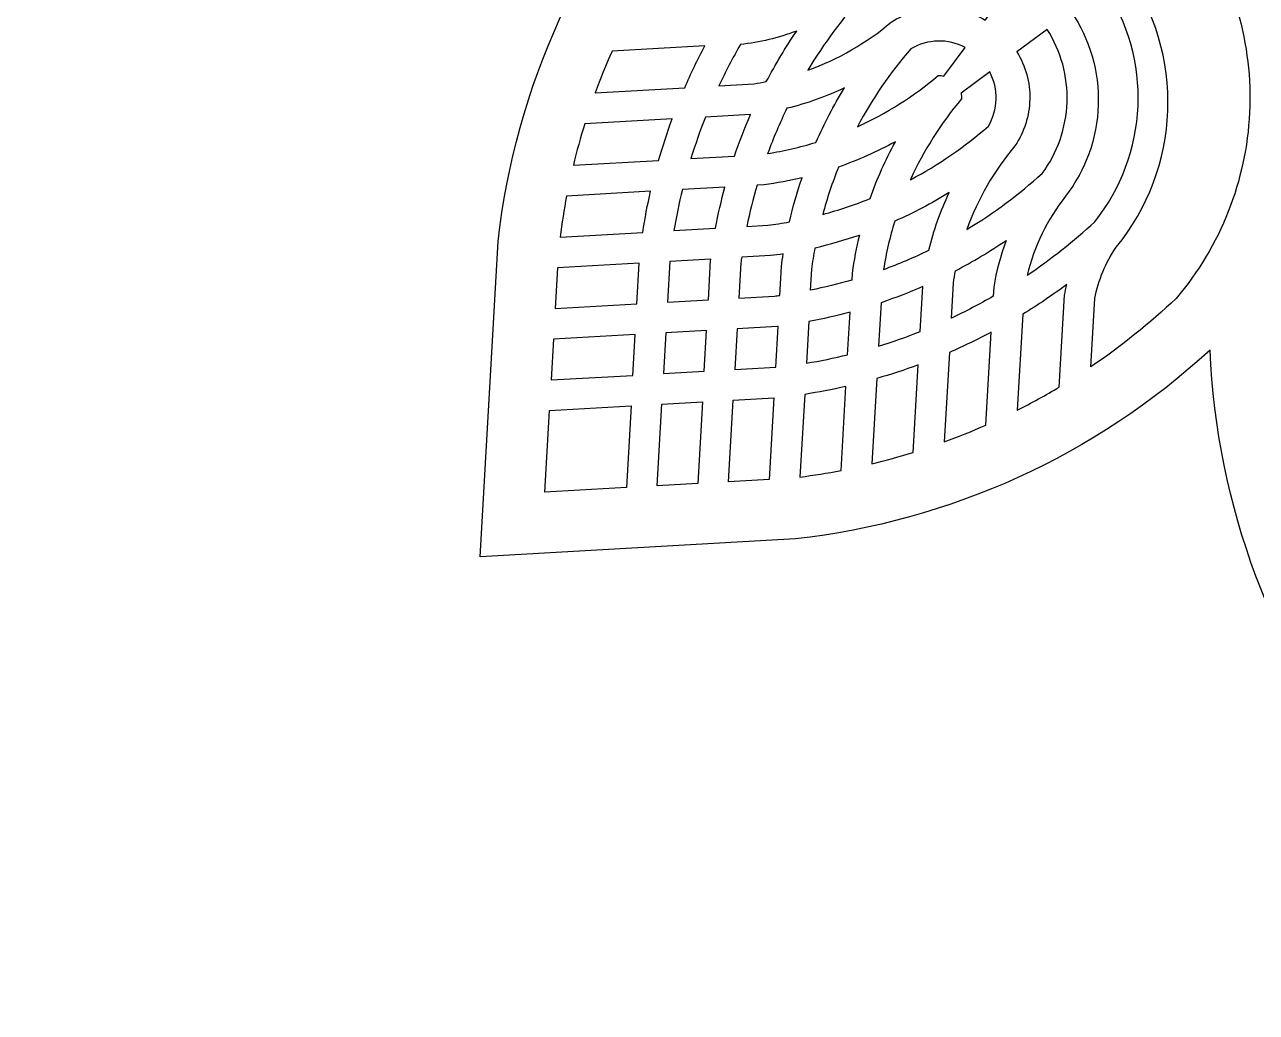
# Model space of a CAD drawing. Header units: centimetres. Extents: x -26.7 to 26.7, y -8.3 to 8.3.
# Drawn here: x -26.68 to -20.61, y -7.66 to -2.79 of the extents above; entities that cross this region are included whole.
import ezdxf

# ---------------------------------------------------------------- set-up
doc = ezdxf.new("R2010")
doc.units = ezdxf.units.CM
doc.header["$MEASUREMENT"] = 0
doc.layers.add('Layer 1', color=7, linetype='Continuous')

msp = doc.modelspace()

# ---------------------------------------------------------------- linework, layer by layer
at = {"layer": 'Layer 1', "color": 7}
for points, knots in [([(-17.97988, -6.49903), (-17.50148, -5.8997), (-17.22627, -5.16365), (-17.1941, -4.39746), (-17.1941, -4.39746), (-16.62958, -4.91649), (-15.9145, -5.24235), (-15.15243, -5.32786), (-15.15243, -5.32786), (-15.15243, -5.32786), (-13.59928, -5.41631), (-13.59928, -5.41631), (-13.59928, -5.41631), (-13.59928, -5.41631), (-13.68772, -3.86316), (-13.68772, -3.86316), (-13.68772, -3.86316), (-13.77323, -3.10108), (-14.0991, -2.38601), (-14.61812, -1.82149), (-14.61812, -1.82149), (-13.85194, -1.78932), (-13.11588, -1.5141), (-12.51655, -1.0357), (-12.51655, -1.0357), (-12.51655, -1.0357), (-11.35576, 0), (-11.35576, 0), (-11.35576, 0), (-11.35576, 0), (-12.51655, 1.03571), (-12.51655, 1.03571), (-12.51655, 1.03571), (-13.11588, 1.51411), (-13.85194, 1.78932), (-14.61812, 1.82149), (-14.61812, 1.82149), (-14.0991, 2.38601), (-13.77323, 3.10109), (-13.68772, 3.86316), (-13.68772, 3.86316), (-13.68772, 3.86316), (-13.59928, 5.41631), (-13.59928, 5.41631), (-13.59928, 5.41631), (-13.59928, 5.41631), (-15.15243, 5.32787), (-15.15243, 5.32787), (-15.15243, 5.32787), (-15.9145, 5.24236), (-16.62958, 4.91649), (-17.1941, 4.39747), (-17.1941, 4.39747), (-17.22627, 5.16365), (-17.50148, 5.89971), (-17.97988, 6.49904), (-17.97988, 6.49904), (-17.97988, 6.49904), (-19.01559, 7.65983), (-19.01559, 7.65983), (-19.01559, 7.65983), (-19.01559, 7.65983), (-20.0513, 6.49904), (-20.0513, 6.49904), (-20.0513, 6.49904), (-20.5297, 5.89971), (-20.80491, 5.16365), (-20.83708, 4.39747), (-20.83708, 4.39747), (-21.4016, 4.91649), (-22.11668, 5.24236), (-22.87875, 5.32787), (-22.87875, 5.32787), (-22.87875, 5.32787), (-24.4319, 5.41631), (-24.4319, 5.41631), (-24.4319, 5.41631), (-24.4319, 5.41631), (-24.34346, 3.86316), (-24.34346, 3.86316), (-24.34346, 3.86316), (-24.25795, 3.10109), (-23.93208, 2.38601), (-23.41306, 1.82149), (-23.41306, 1.82149), (-24.17924, 1.78932), (-24.91529, 1.51411), (-25.51463, 1.03571), (-25.51463, 1.03571), (-25.51463, 1.03571), (-26.67541, 0), (-26.67541, 0), (-26.67541, 0), (-26.67541, 0), (-25.51463, -1.0357), (-25.51463, -1.0357), (-25.51463, -1.0357), (-24.91529, -1.5141), (-24.17924, -1.78931), (-23.41306, -1.82149), (-23.41306, -1.82149), (-23.93208, -2.38601), (-24.25795, -3.10108), (-24.34346, -3.86316), (-24.34346, -3.86316), (-24.34346, -3.86316), (-24.4319, -5.41631), (-24.4319, -5.41631), (-24.4319, -5.41631), (-24.4319, -5.41631), (-22.87875, -5.32786), (-22.87875, -5.32786), (-22.87875, -5.32786), (-22.11667, -5.24235), (-21.4016, -4.91649), (-20.83708, -4.39746), (-20.83708, -4.39746), (-20.80491, -5.16365), (-20.5297, -5.8997), (-20.0513, -6.49903), (-20.0513, -6.49903), (-20.0513, -6.49903), (-19.01559, -7.65982), (-19.01559, -7.65982), (-19.01559, -7.65982), (-19.01559, -7.65982), (-17.97988, -6.49903), (-17.97988, -6.49903)], [0, 0, 0, 0, 0.030303, 0.030303, 0.030303, 0.030303, 0.0606061, 0.0606061, 0.0606061, 0.0606061, 0.0909091, 0.0909091, 0.0909091, 0.0909091, 0.1212121, 0.1212121, 0.1212121, 0.1212121, 0.1515152, 0.1515152, 0.1515152, 0.1515152, 0.1818182, 0.1818182, 0.1818182, 0.1818182, 0.2121212, 0.2121212, 0.2121212, 0.2121212, 0.2424242, 0.2424242, 0.2424242, 0.2424242, 0.2727273, 0.2727273, 0.2727273, 0.2727273, 0.3030303, 0.3030303, 0.3030303, 0.3030303, 0.3333333, 0.3333333, 0.3333333, 0.3333333, 0.3636364, 0.3636364, 0.3636364, 0.3636364, 0.3939394, 0.3939394, 0.3939394, 0.3939394, 0.4242424, 0.4242424, 0.4242424, 0.4242424, 0.4545455, 0.4545455, 0.4545455, 0.4545455, 0.4848485, 0.4848485, 0.4848485, 0.4848485, 0.5151515, 0.5151515, 0.5151515, 0.5151515, 0.5454545, 0.5454545, 0.5454545, 0.5454545, 0.5757576, 0.5757576, 0.5757576, 0.5757576, 0.6060606, 0.6060606, 0.6060606, 0.6060606, 0.6363636, 0.6363636, 0.6363636, 0.6363636, 0.6666667, 0.6666667, 0.6666667, 0.6666667, 0.6969697, 0.6969697, 0.6969697, 0.6969697, 0.7272727, 0.7272727, 0.7272727, 0.7272727, 0.7575758, 0.7575758, 0.7575758, 0.7575758, 0.7878788, 0.7878788, 0.7878788, 0.7878788, 0.8181818, 0.8181818, 0.8181818, 0.8181818, 0.8484848, 0.8484848, 0.8484848, 0.8484848, 0.8787879, 0.8787879, 0.8787879, 0.8787879, 0.9090909, 0.9090909, 0.9090909, 0.9090909, 0.9393939, 0.9393939, 0.9393939, 0.9393939, 1, 1, 1, 1]), ([(-21.24924, -2.53002), (-21.108, -2.73116), (-21.03642, -2.97297), (-21.04542, -3.21858), (-21.04542, -3.21858), (-21.05442, -3.46419), (-21.1435, -3.70012), (-21.29909, -3.89038), (-21.29909, -3.89038), (-21.35166, -3.96663), (-21.38763, -4.05307), (-21.40468, -4.1441), (-21.40468, -4.1441), (-21.40468, -4.1441), (-21.42382, -4.48028), (-21.42382, -4.48028), (-21.42382, -4.48028), (-21.27493, -4.37939), (-21.1345, -4.26653), (-21.00393, -4.14283), (-21.00393, -4.14283), (-20.78592, -3.88606), (-20.65898, -3.56439), (-20.64287, -3.22794), (-20.64287, -3.22794), (-20.62676, -2.8915), (-20.72239, -2.55917), (-20.91487, -2.28274), (-20.91487, -2.28274), (-20.91487, -2.28274), (-21.24924, -2.53002), (-21.24924, -2.53002)], [0, 0, 0, 0, 0.1111111, 0.1111111, 0.1111111, 0.1111111, 0.2222222, 0.2222222, 0.2222222, 0.2222222, 0.3333333, 0.3333333, 0.3333333, 0.3333333, 0.4444444, 0.4444444, 0.4444444, 0.4444444, 0.5555556, 0.5555556, 0.5555556, 0.5555556, 0.6666667, 0.6666667, 0.6666667, 0.6666667, 0.7777778, 0.7777778, 0.7777778, 0.7777778, 1, 1, 1, 1]), ([(-21.834, -2.62361), (-21.834, -2.62361), (-21.94455, -2.7731), (-21.94455, -2.7731), (-21.94455, -2.7731), (-22.01436, -2.73), (-22.09513, -2.70795), (-22.17716, -2.70961), (-22.17716, -2.70961), (-22.25919, -2.71127), (-22.33899, -2.73657), (-22.40701, -2.78246), (-22.40701, -2.78246), (-22.52934, -2.88496), (-22.66875, -2.96516), (-22.81886, -3.01939), (-22.81886, -3.01939), (-22.73902, -2.88716), (-22.64666, -2.7629), (-22.54305, -2.64833), (-22.54305, -2.64833), (-22.44122, -2.57301), (-22.31895, -2.53032), (-22.19236, -2.52591), (-22.19236, -2.52591), (-22.06578, -2.52149), (-21.94083, -2.55556), (-21.834, -2.62361)], [0, 0, 0, 0, 0.125, 0.125, 0.125, 0.125, 0.25, 0.25, 0.25, 0.25, 0.375, 0.375, 0.375, 0.375, 0.5, 0.5, 0.5, 0.5, 0.625, 0.625, 0.625, 0.625, 0.75, 0.75, 0.75, 0.75, 1, 1, 1, 1]), ([(-21.52105, -2.73103), (-21.52105, -2.73103), (-21.35736, -2.60998), (-21.35736, -2.60998), (-21.35736, -2.60998), (-21.24126, -2.78256), (-21.18332, -2.98772), (-21.19197, -3.19554), (-21.19197, -3.19554), (-21.20061, -3.40337), (-21.27541, -3.60299), (-21.40544, -3.76534), (-21.40544, -3.76534), (-21.50931, -3.86149), (-21.62041, -3.94951), (-21.73777, -4.02863), (-21.73777, -4.02863), (-21.70362, -3.8871), (-21.63932, -3.7546), (-21.54927, -3.6402), (-21.54927, -3.6402), (-21.44954, -3.51088), (-21.39314, -3.3534), (-21.38807, -3.19018), (-21.38807, -3.19018), (-21.38301, -3.02695), (-21.42954, -2.86628), (-21.52105, -2.73103)], [0, 0, 0, 0, 0.125, 0.125, 0.125, 0.125, 0.25, 0.25, 0.25, 0.25, 0.375, 0.375, 0.375, 0.375, 0.5, 0.5, 0.5, 0.5, 0.625, 0.625, 0.625, 0.625, 0.75, 0.75, 0.75, 0.75, 1, 1, 1, 1]), ([(-22.87317, -2.82626), (-22.92767, -2.90647), (-22.97756, -2.9897), (-23.02262, -3.07556), (-23.02262, -3.07556), (-23.04269, -3.07944), (-23.06284, -3.08288), (-23.08306, -3.08585), (-23.08306, -3.08585), (-23.08306, -3.08585), (-23.2558, -3.09569), (-23.2558, -3.09569), (-23.2558, -3.09569), (-23.22352, -3.0267), (-23.18841, -2.95907), (-23.15054, -2.89299), (-23.15054, -2.89299), (-23.0557, -2.88223), (-22.96254, -2.85981), (-22.87317, -2.82626)], [0, 0, 0, 0, 0.1666667, 0.1666667, 0.1666667, 0.1666667, 0.3333333, 0.3333333, 0.3333333, 0.3333333, 0.5, 0.5, 0.5, 0.5, 0.6666667, 0.6666667, 0.6666667, 0.6666667, 1, 1, 1, 1]), ([(-21.78869, -2.92895), (-21.78869, -2.92895), (-21.63921, -2.81841), (-21.63921, -2.81841), (-21.63921, -2.81841), (-21.57116, -2.92523), (-21.53709, -3.05019), (-21.5415, -3.17677), (-21.5415, -3.17677), (-21.54592, -3.30336), (-21.5886, -3.42563), (-21.66393, -3.52746), (-21.66393, -3.52746), (-21.7785, -3.63106), (-21.90275, -3.72342), (-22.03498, -3.80326), (-22.03498, -3.80326), (-21.98075, -3.65315), (-21.90056, -3.51375), (-21.79805, -3.39141), (-21.79805, -3.39141), (-21.75216, -3.3234), (-21.72687, -3.24359), (-21.72521, -3.16156), (-21.72521, -3.16156), (-21.72355, -3.07953), (-21.74559, -2.99876), (-21.78869, -2.92895)], [0, 0, 0, 0, 0.125, 0.125, 0.125, 0.125, 0.25, 0.25, 0.25, 0.25, 0.375, 0.375, 0.375, 0.375, 0.5, 0.5, 0.5, 0.5, 0.625, 0.625, 0.625, 0.625, 0.75, 0.75, 0.75, 0.75, 1, 1, 1, 1]), ([(-23.78253, -2.92536), (-23.78253, -2.92536), (-23.32536, -2.89933), (-23.32536, -2.89933), (-23.32536, -2.89933), (-23.36115, -2.96666), (-23.39428, -3.03537), (-23.42468, -3.10531), (-23.42468, -3.10531), (-23.42468, -3.10531), (-23.86523, -3.13039), (-23.86523, -3.13039), (-23.86523, -3.13039), (-23.83995, -3.06115), (-23.81237, -2.99277), (-23.78253, -2.92536)], [0, 0, 0, 0, 0.2, 0.2, 0.2, 0.2, 0.4, 0.4, 0.4, 0.4, 0.6, 0.6, 0.6, 0.6, 1, 1, 1, 1]), ([(-22.04326, -2.90658), (-22.04326, -2.90658), (-22.14783, -3.04798), (-22.14783, -3.04798), (-22.14783, -3.04798), (-22.15714, -3.04594), (-22.16669, -3.04517), (-22.17622, -3.04568), (-22.17622, -3.04568), (-22.2967, -3.14757), (-22.43069, -3.23232), (-22.57439, -3.29751), (-22.57439, -3.29751), (-22.50121, -3.15997), (-22.41268, -3.03117), (-22.31048, -2.91358), (-22.31048, -2.91358), (-22.22854, -2.86546), (-22.12761, -2.86281), (-22.04326, -2.90658)], [0, 0, 0, 0, 0.1666667, 0.1666667, 0.1666667, 0.1666667, 0.3333333, 0.3333333, 0.3333333, 0.3333333, 0.5, 0.5, 0.5, 0.5, 0.6666667, 0.6666667, 0.6666667, 0.6666667, 1, 1, 1, 1]), ([(-22.06358, -3.13223), (-22.06358, -3.13223), (-21.92218, -3.02766), (-21.92218, -3.02766), (-21.92218, -3.02766), (-21.87841, -3.11202), (-21.88105, -3.21294), (-21.92917, -3.29489), (-21.92917, -3.29489), (-22.04677, -3.39708), (-22.17556, -3.48562), (-22.3131, -3.5588), (-22.3131, -3.5588), (-22.24791, -3.4151), (-22.16317, -3.2811), (-22.06127, -3.16062), (-22.06127, -3.16062), (-22.06076, -3.1511), (-22.06154, -3.14155), (-22.06358, -3.13223)], [0, 0, 0, 0, 0.1666667, 0.1666667, 0.1666667, 0.1666667, 0.3333333, 0.3333333, 0.3333333, 0.3333333, 0.5, 0.5, 0.5, 0.5, 0.6666667, 0.6666667, 0.6666667, 0.6666667, 1, 1, 1, 1]), ([(-22.92097, -3.20677), (-22.82344, -3.18282), (-22.72855, -3.14921), (-22.63769, -3.10644), (-22.63769, -3.10644), (-22.69072, -3.19258), (-22.73778, -3.28225), (-22.77853, -3.37483), (-22.77853, -3.37483), (-22.85641, -3.39877), (-22.9359, -3.41712), (-23.01639, -3.42974), (-23.01639, -3.42974), (-22.98834, -3.35386), (-22.95649, -3.27944), (-22.92097, -3.20677)], [0, 0, 0, 0, 0.2, 0.2, 0.2, 0.2, 0.4, 0.4, 0.4, 0.4, 0.6, 0.6, 0.6, 0.6, 1, 1, 1, 1]), ([(-23.91694, -3.28358), (-23.91694, -3.28358), (-23.48636, -3.25906), (-23.48636, -3.25906), (-23.48636, -3.25906), (-23.51113, -3.32626), (-23.5334, -3.39435), (-23.55315, -3.46319), (-23.55315, -3.46319), (-23.55315, -3.46319), (-23.97311, -3.4871), (-23.97311, -3.4871), (-23.97311, -3.4871), (-23.95655, -3.41868), (-23.93782, -3.35081), (-23.91694, -3.28358)], [0, 0, 0, 0, 0.2, 0.2, 0.2, 0.2, 0.4, 0.4, 0.4, 0.4, 0.6, 0.6, 0.6, 0.6, 1, 1, 1, 1]), ([(-23.32223, -3.24972), (-23.32223, -3.24972), (-23.1003, -3.23708), (-23.1003, -3.23708), (-23.1003, -3.23708), (-23.12974, -3.3042), (-23.15628, -3.37254), (-23.17985, -3.44193), (-23.17985, -3.44193), (-23.17985, -3.44193), (-23.39398, -3.45413), (-23.39398, -3.45413), (-23.39398, -3.45413), (-23.37275, -3.38508), (-23.34881, -3.31689), (-23.32223, -3.24972)], [0, 0, 0, 0, 0.2, 0.2, 0.2, 0.2, 0.4, 0.4, 0.4, 0.4, 0.6, 0.6, 0.6, 0.6, 1, 1, 1, 1]), ([(-22.66683, -3.49599), (-22.57029, -3.46222), (-22.4767, -3.42056), (-22.38701, -3.37142), (-22.38701, -3.37142), (-22.43615, -3.46111), (-22.47782, -3.5547), (-22.51158, -3.65124), (-22.51158, -3.65124), (-22.58774, -3.6819), (-22.66567, -3.70798), (-22.74494, -3.72935), (-22.74494, -3.72935), (-22.72357, -3.65008), (-22.69749, -3.57215), (-22.66683, -3.49599)], [0, 0, 0, 0, 0.2, 0.2, 0.2, 0.2, 0.4, 0.4, 0.4, 0.4, 0.6, 0.6, 0.6, 0.6, 1, 1, 1, 1]), ([(-23.03406, -3.58387), (-22.97099, -3.57542), (-22.9084, -3.56373), (-22.84652, -3.54886), (-22.84652, -3.54886), (-22.871, -3.62027), (-22.8918, -3.69289), (-22.90885, -3.76643), (-22.90885, -3.76643), (-22.94417, -3.77292), (-22.97964, -3.77849), (-23.01525, -3.78313), (-23.01525, -3.78313), (-23.01525, -3.78313), (-23.11836, -3.789), (-23.11836, -3.789), (-23.11836, -3.789), (-23.10456, -3.72057), (-23.08779, -3.65278), (-23.06811, -3.58581), (-23.06811, -3.58581), (-23.06811, -3.58581), (-23.03406, -3.58387), (-23.03406, -3.58387)], [0, 0, 0, 0, 0.1428571, 0.1428571, 0.1428571, 0.1428571, 0.2857143, 0.2857143, 0.2857143, 0.2857143, 0.4285714, 0.4285714, 0.4285714, 0.4285714, 0.5714286, 0.5714286, 0.5714286, 0.5714286, 0.7142857, 0.7142857, 0.7142857, 0.7142857, 1, 1, 1, 1]), ([(-24.00615, -3.63923), (-24.00615, -3.63923), (-23.59245, -3.61567), (-23.59245, -3.61567), (-23.59245, -3.61567), (-23.60781, -3.6827), (-23.62079, -3.75026), (-23.63136, -3.81821), (-23.63136, -3.81821), (-23.63136, -3.81821), (-24.03867, -3.84141), (-24.03867, -3.84141), (-24.03867, -3.84141), (-24.02991, -3.7737), (-24.01907, -3.70627), (-24.00615, -3.63923)], [0, 0, 0, 0, 0.2, 0.2, 0.2, 0.2, 0.4, 0.4, 0.4, 0.4, 0.6, 0.6, 0.6, 0.6, 1, 1, 1, 1]), ([(-23.43617, -3.60677), (-23.43617, -3.60677), (-23.22652, -3.59483), (-23.22652, -3.59483), (-23.22652, -3.59483), (-23.24471, -3.66183), (-23.26017, -3.72954), (-23.27285, -3.7978), (-23.27285, -3.7978), (-23.27285, -3.7978), (-23.47801, -3.80948), (-23.47801, -3.80948), (-23.47801, -3.80948), (-23.4666, -3.74141), (-23.45265, -3.6738), (-23.43617, -3.60677)], [0, 0, 0, 0, 0.2, 0.2, 0.2, 0.2, 0.4, 0.4, 0.4, 0.4, 0.6, 0.6, 0.6, 0.6, 1, 1, 1, 1]), ([(-22.39042, -3.76294), (-22.29784, -3.72219), (-22.20817, -3.67513), (-22.12203, -3.6221), (-22.12203, -3.6221), (-22.1648, -3.71296), (-22.19841, -3.80785), (-22.22236, -3.90537), (-22.22236, -3.90537), (-22.29504, -3.9409), (-22.36946, -3.97275), (-22.44533, -4.00079), (-22.44533, -4.00079), (-22.43271, -3.9203), (-22.41436, -3.84082), (-22.39042, -3.76294)], [0, 0, 0, 0, 0.2, 0.2, 0.2, 0.2, 0.4, 0.4, 0.4, 0.4, 0.6, 0.6, 0.6, 0.6, 1, 1, 1, 1]), ([(-22.56446, -3.83093), (-22.63587, -3.85541), (-22.70849, -3.87621), (-22.78203, -3.89325), (-22.78203, -3.89325), (-22.78852, -3.92857), (-22.79408, -3.96405), (-22.79872, -3.99965), (-22.79872, -3.99965), (-22.79872, -3.99965), (-22.80459, -4.10277), (-22.80459, -4.10277), (-22.80459, -4.10277), (-22.73617, -4.08897), (-22.66838, -4.0722), (-22.60141, -4.05251), (-22.60141, -4.05251), (-22.60141, -4.05251), (-22.59947, -4.01846), (-22.59947, -4.01846), (-22.59947, -4.01846), (-22.59101, -3.95539), (-22.57932, -3.8928), (-22.56446, -3.83093)], [0, 0, 0, 0, 0.1428571, 0.1428571, 0.1428571, 0.1428571, 0.2857143, 0.2857143, 0.2857143, 0.2857143, 0.4285714, 0.4285714, 0.4285714, 0.4285714, 0.5714286, 0.5714286, 0.5714286, 0.5714286, 0.7142857, 0.7142857, 0.7142857, 0.7142857, 1, 1, 1, 1]), ([(-21.84186, -3.85758), (-21.92206, -3.91207), (-22.00529, -3.96197), (-22.09115, -4.00703), (-22.09115, -4.00703), (-22.09504, -4.02709), (-22.09847, -4.04724), (-22.10145, -4.06747), (-22.10145, -4.06747), (-22.10145, -4.06747), (-22.11128, -4.2402), (-22.11128, -4.2402), (-22.11128, -4.2402), (-22.04099, -4.20732), (-21.97212, -4.17149), (-21.90485, -4.1328), (-21.90485, -4.1328), (-21.90485, -4.1328), (-21.9023, -4.08812), (-21.9023, -4.08812), (-21.9023, -4.08812), (-21.89011, -4.0094), (-21.86986, -3.93215), (-21.84186, -3.85758)], [0, 0, 0, 0, 0.1428571, 0.1428571, 0.1428571, 0.1428571, 0.2857143, 0.2857143, 0.2857143, 0.2857143, 0.4285714, 0.4285714, 0.4285714, 0.4285714, 0.5714286, 0.5714286, 0.5714286, 0.5714286, 0.7142857, 0.7142857, 0.7142857, 0.7142857, 1, 1, 1, 1]), ([(-23.00138, -3.93258), (-22.98066, -3.92994), (-22.95999, -3.927), (-22.93936, -3.92377), (-22.93936, -3.92377), (-22.94259, -3.9444), (-22.94553, -3.96507), (-22.94817, -3.98578), (-22.94817, -3.98578), (-22.94817, -3.98578), (-22.95629, -4.12836), (-22.95629, -4.12836), (-22.95629, -4.12836), (-22.96523, -4.12958), (-22.9742, -4.13075), (-22.98315, -4.13187), (-22.98315, -4.13187), (-22.98315, -4.13187), (-23.15738, -4.14179), (-23.15738, -4.14179), (-23.15738, -4.14179), (-23.15738, -4.14179), (-23.14746, -3.96756), (-23.14746, -3.96756), (-23.14746, -3.96756), (-23.14634, -3.95861), (-23.14517, -3.94964), (-23.14396, -3.9407), (-23.14396, -3.9407), (-23.14396, -3.9407), (-23.00138, -3.93258), (-23.00138, -3.93258)], [0, 0, 0, 0, 0.1111111, 0.1111111, 0.1111111, 0.1111111, 0.2222222, 0.2222222, 0.2222222, 0.2222222, 0.3333333, 0.3333333, 0.3333333, 0.3333333, 0.4444444, 0.4444444, 0.4444444, 0.4444444, 0.5555556, 0.5555556, 0.5555556, 0.5555556, 0.6666667, 0.6666667, 0.6666667, 0.6666667, 0.7777778, 0.7777778, 0.7777778, 0.7777778, 1, 1, 1, 1]), ([(-24.05033, -3.99231), (-24.05033, -3.99231), (-23.64838, -3.96942), (-23.64838, -3.96942), (-23.64838, -3.96942), (-23.64838, -3.96942), (-23.65982, -4.1704), (-23.65982, -4.1704), (-23.65982, -4.1704), (-23.65982, -4.1704), (-24.06177, -4.19329), (-24.06177, -4.19329), (-24.06177, -4.19329), (-24.06177, -4.19329), (-24.05033, -3.99231), (-24.05033, -3.99231)], [0, 0, 0, 0, 0.2, 0.2, 0.2, 0.2, 0.4, 0.4, 0.4, 0.4, 0.6, 0.6, 0.6, 0.6, 1, 1, 1, 1]), ([(-23.49764, -3.96084), (-23.49764, -3.96084), (-23.29635, -3.94938), (-23.29635, -3.94938), (-23.29635, -3.94938), (-23.29655, -3.95096), (-23.29674, -3.95249), (-23.29693, -3.95408), (-23.29693, -3.95408), (-23.29693, -3.95408), (-23.30811, -4.15037), (-23.30811, -4.15037), (-23.30811, -4.15037), (-23.30811, -4.15037), (-23.50909, -4.16182), (-23.50909, -4.16182), (-23.50909, -4.16182), (-23.50909, -4.16182), (-23.49764, -3.96084), (-23.49764, -3.96084)], [0, 0, 0, 0, 0.1666667, 0.1666667, 0.1666667, 0.1666667, 0.3333333, 0.3333333, 0.3333333, 0.3333333, 0.5, 0.5, 0.5, 0.5, 0.6666667, 0.6666667, 0.6666667, 0.6666667, 1, 1, 1, 1]), ([(-22.45753, -4.16426), (-22.38814, -4.14068), (-22.31979, -4.11415), (-22.25267, -4.08471), (-22.25267, -4.08471), (-22.25267, -4.08471), (-22.26531, -4.30663), (-22.26531, -4.30663), (-22.26531, -4.30663), (-22.33248, -4.33322), (-22.40067, -4.35715), (-22.46972, -4.37839), (-22.46972, -4.37839), (-22.46972, -4.37839), (-22.45753, -4.16426), (-22.45753, -4.16426)], [0, 0, 0, 0, 0.2, 0.2, 0.2, 0.2, 0.4, 0.4, 0.4, 0.4, 0.6, 0.6, 0.6, 0.6, 1, 1, 1, 1]), ([(-21.54309, -4.07447), (-21.54726, -4.09167), (-21.55087, -4.10901), (-21.55392, -4.12645), (-21.55392, -4.12645), (-21.55392, -4.12645), (-21.57973, -4.57969), (-21.57973, -4.57969), (-21.57973, -4.57969), (-21.64729, -4.62016), (-21.71627, -4.65821), (-21.78655, -4.69376), (-21.78655, -4.69376), (-21.78655, -4.69376), (-21.75962, -4.221), (-21.75962, -4.221), (-21.75962, -4.221), (-21.68529, -4.17542), (-21.61304, -4.12653), (-21.54309, -4.07447)], [0, 0, 0, 0, 0.1666667, 0.1666667, 0.1666667, 0.1666667, 0.3333333, 0.3333333, 0.3333333, 0.3333333, 0.5, 0.5, 0.5, 0.5, 0.6666667, 0.6666667, 0.6666667, 0.6666667, 1, 1, 1, 1]), ([(-22.81339, -4.25726), (-22.74514, -4.24457), (-22.67743, -4.22912), (-22.61043, -4.21093), (-22.61043, -4.21093), (-22.61043, -4.21093), (-22.62237, -4.42058), (-22.62237, -4.42058), (-22.62237, -4.42058), (-22.68939, -4.43705), (-22.757, -4.45101), (-22.82507, -4.46241), (-22.82507, -4.46241), (-22.82507, -4.46241), (-22.81339, -4.25726), (-22.81339, -4.25726)], [0, 0, 0, 0, 0.2, 0.2, 0.2, 0.2, 0.4, 0.4, 0.4, 0.4, 0.6, 0.6, 0.6, 0.6, 1, 1, 1, 1]), ([(-23.51767, -4.31255), (-23.51767, -4.31255), (-23.3167, -4.3011), (-23.3167, -4.3011), (-23.3167, -4.3011), (-23.3167, -4.3011), (-23.32814, -4.50208), (-23.32814, -4.50208), (-23.32814, -4.50208), (-23.32814, -4.50208), (-23.52912, -4.51352), (-23.52912, -4.51352), (-23.52912, -4.51352), (-23.52912, -4.51352), (-23.51767, -4.31255), (-23.51767, -4.31255)], [0, 0, 0, 0, 0.2, 0.2, 0.2, 0.2, 0.4, 0.4, 0.4, 0.4, 0.6, 0.6, 0.6, 0.6, 1, 1, 1, 1]), ([(-22.96967, -4.28134), (-22.96809, -4.28115), (-22.96656, -4.28096), (-22.96497, -4.28076), (-22.96497, -4.28076), (-22.96497, -4.28076), (-22.97643, -4.48205), (-22.97643, -4.48205), (-22.97643, -4.48205), (-22.97643, -4.48205), (-23.17741, -4.4935), (-23.17741, -4.4935), (-23.17741, -4.4935), (-23.17741, -4.4935), (-23.16596, -4.29252), (-23.16596, -4.29252), (-23.16596, -4.29252), (-23.16596, -4.29252), (-22.96967, -4.28134), (-22.96967, -4.28134)], [0, 0, 0, 0, 0.1666667, 0.1666667, 0.1666667, 0.1666667, 0.3333333, 0.3333333, 0.3333333, 0.3333333, 0.5, 0.5, 0.5, 0.5, 0.6666667, 0.6666667, 0.6666667, 0.6666667, 1, 1, 1, 1]), ([(-24.07036, -4.34402), (-24.07036, -4.34402), (-23.6684, -4.32113), (-23.6684, -4.32113), (-23.6684, -4.32113), (-23.6684, -4.32113), (-23.67985, -4.52211), (-23.67985, -4.52211), (-23.67985, -4.52211), (-23.67985, -4.52211), (-24.0818, -4.545), (-24.0818, -4.545), (-24.0818, -4.545), (-24.0818, -4.545), (-24.07036, -4.34402), (-24.07036, -4.34402)], [0, 0, 0, 0, 0.2, 0.2, 0.2, 0.2, 0.4, 0.4, 0.4, 0.4, 0.6, 0.6, 0.6, 0.6, 1, 1, 1, 1]), ([(-22.1209, -4.40908), (-22.05097, -4.37869), (-21.98225, -4.34556), (-21.91492, -4.30977), (-21.91492, -4.30977), (-21.91492, -4.30977), (-21.94096, -4.76694), (-21.94096, -4.76694), (-21.94096, -4.76694), (-22.00836, -4.79678), (-22.07674, -4.82436), (-22.14599, -4.84963), (-22.14599, -4.84963), (-22.14599, -4.84963), (-22.1209, -4.40908), (-22.1209, -4.40908)], [0, 0, 0, 0, 0.2, 0.2, 0.2, 0.2, 0.4, 0.4, 0.4, 0.4, 0.6, 0.6, 0.6, 0.6, 1, 1, 1, 1]), ([(-22.47878, -4.53756), (-22.40994, -4.51781), (-22.34186, -4.49554), (-22.27466, -4.47077), (-22.27466, -4.47077), (-22.27466, -4.47077), (-22.29918, -4.90135), (-22.29918, -4.90135), (-22.29918, -4.90135), (-22.3664, -4.92223), (-22.43428, -4.94096), (-22.5027, -4.95751), (-22.5027, -4.95751), (-22.5027, -4.95751), (-22.47878, -4.53756), (-22.47878, -4.53756)], [0, 0, 0, 0, 0.2, 0.2, 0.2, 0.2, 0.4, 0.4, 0.4, 0.4, 0.6, 0.6, 0.6, 0.6, 1, 1, 1, 1]), ([(-22.8338, -4.61577), (-22.76585, -4.60519), (-22.6983, -4.59222), (-22.63127, -4.57686), (-22.63127, -4.57686), (-22.63127, -4.57686), (-22.65482, -4.99056), (-22.65482, -4.99056), (-22.65482, -4.99056), (-22.72186, -5.00348), (-22.78929, -5.01432), (-22.857, -5.02307), (-22.857, -5.02307), (-22.857, -5.02307), (-22.8338, -4.61577), (-22.8338, -4.61577)], [0, 0, 0, 0, 0.2, 0.2, 0.2, 0.2, 0.4, 0.4, 0.4, 0.4, 0.6, 0.6, 0.6, 0.6, 1, 1, 1, 1]), ([(-23.33672, -4.65281), (-23.33672, -4.65281), (-23.5377, -4.66426), (-23.5377, -4.66426), (-23.5377, -4.66426), (-23.5377, -4.66426), (-23.56059, -5.06621), (-23.56059, -5.06621), (-23.56059, -5.06621), (-23.56059, -5.06621), (-23.35961, -5.05476), (-23.35961, -5.05476), (-23.35961, -5.05476), (-23.35961, -5.05476), (-23.33672, -4.65281), (-23.33672, -4.65281)], [0, 0, 0, 0, 0.2, 0.2, 0.2, 0.2, 0.4, 0.4, 0.4, 0.4, 0.6, 0.6, 0.6, 0.6, 1, 1, 1, 1]), ([(-22.98502, -4.63278), (-22.98502, -4.63278), (-23.18599, -4.64423), (-23.18599, -4.64423), (-23.18599, -4.64423), (-23.18599, -4.64423), (-23.20888, -5.04618), (-23.20888, -5.04618), (-23.20888, -5.04618), (-23.20888, -5.04618), (-23.00791, -5.03473), (-23.00791, -5.03473), (-23.00791, -5.03473), (-23.00791, -5.03473), (-22.98502, -4.63278), (-22.98502, -4.63278)], [0, 0, 0, 0, 0.2, 0.2, 0.2, 0.2, 0.4, 0.4, 0.4, 0.4, 0.6, 0.6, 0.6, 0.6, 1, 1, 1, 1]), ([(-23.68843, -4.67284), (-23.68843, -4.67284), (-24.09038, -4.69573), (-24.09038, -4.69573), (-24.09038, -4.69573), (-24.09038, -4.69573), (-24.11327, -5.09768), (-24.11327, -5.09768), (-24.11327, -5.09768), (-24.11327, -5.09768), (-23.71132, -5.07479), (-23.71132, -5.07479), (-23.71132, -5.07479), (-23.71132, -5.07479), (-23.68843, -4.67284), (-23.68843, -4.67284)], [0, 0, 0, 0, 0.2, 0.2, 0.2, 0.2, 0.4, 0.4, 0.4, 0.4, 0.6, 0.6, 0.6, 0.6, 1, 1, 1, 1])]:
    msp.add_open_spline(points, degree=3, knots=knots, dxfattribs=at)
at = {"layer": 'Layer 1', "lineweight": 9}
for points, knots in [([(-17.97988, -6.49903), (-17.50148, -5.8997), (-17.22627, -5.16365), (-17.1941, -4.39746), (-17.1941, -4.39746), (-16.62958, -4.91649), (-15.9145, -5.24235), (-15.15243, -5.32786), (-15.15243, -5.32786), (-15.15243, -5.32786), (-13.59928, -5.41631), (-13.59928, -5.41631), (-13.59928, -5.41631), (-13.59928, -5.41631), (-13.68772, -3.86316), (-13.68772, -3.86316), (-13.68772, -3.86316), (-13.77323, -3.10108), (-14.0991, -2.38601), (-14.61812, -1.82149), (-14.61812, -1.82149), (-13.85194, -1.78932), (-13.11588, -1.5141), (-12.51655, -1.0357), (-12.51655, -1.0357), (-12.51655, -1.0357), (-11.35576, 0), (-11.35576, 0), (-11.35576, 0), (-11.35576, 0), (-12.51655, 1.03571), (-12.51655, 1.03571), (-12.51655, 1.03571), (-13.11588, 1.51411), (-13.85194, 1.78932), (-14.61812, 1.82149), (-14.61812, 1.82149), (-14.0991, 2.38601), (-13.77323, 3.10109), (-13.68772, 3.86316), (-13.68772, 3.86316), (-13.68772, 3.86316), (-13.59928, 5.41631), (-13.59928, 5.41631), (-13.59928, 5.41631), (-13.59928, 5.41631), (-15.15243, 5.32787), (-15.15243, 5.32787), (-15.15243, 5.32787), (-15.9145, 5.24236), (-16.62958, 4.91649), (-17.1941, 4.39747), (-17.1941, 4.39747), (-17.22627, 5.16365), (-17.50148, 5.89971), (-17.97988, 6.49904), (-17.97988, 6.49904), (-17.97988, 6.49904), (-19.01559, 7.65983), (-19.01559, 7.65983), (-19.01559, 7.65983), (-19.01559, 7.65983), (-20.0513, 6.49904), (-20.0513, 6.49904), (-20.0513, 6.49904), (-20.5297, 5.89971), (-20.80491, 5.16365), (-20.83708, 4.39747), (-20.83708, 4.39747), (-21.4016, 4.91649), (-22.11668, 5.24236), (-22.87875, 5.32787), (-22.87875, 5.32787), (-22.87875, 5.32787), (-24.4319, 5.41631), (-24.4319, 5.41631), (-24.4319, 5.41631), (-24.4319, 5.41631), (-24.34346, 3.86316), (-24.34346, 3.86316), (-24.34346, 3.86316), (-24.25795, 3.10109), (-23.93208, 2.38601), (-23.41306, 1.82149), (-23.41306, 1.82149), (-24.17924, 1.78932), (-24.91529, 1.51411), (-25.51463, 1.03571), (-25.51463, 1.03571), (-25.51463, 1.03571), (-26.67541, 0), (-26.67541, 0), (-26.67541, 0), (-26.67541, 0), (-25.51463, -1.0357), (-25.51463, -1.0357), (-25.51463, -1.0357), (-24.91529, -1.5141), (-24.17924, -1.78931), (-23.41306, -1.82149), (-23.41306, -1.82149), (-23.93208, -2.38601), (-24.25795, -3.10108), (-24.34346, -3.86316), (-24.34346, -3.86316), (-24.34346, -3.86316), (-24.4319, -5.41631), (-24.4319, -5.41631), (-24.4319, -5.41631), (-24.4319, -5.41631), (-22.87875, -5.32786), (-22.87875, -5.32786), (-22.87875, -5.32786), (-22.11667, -5.24235), (-21.4016, -4.91649), (-20.83708, -4.39746), (-20.83708, -4.39746), (-20.80491, -5.16365), (-20.5297, -5.8997), (-20.0513, -6.49903), (-20.0513, -6.49903), (-20.0513, -6.49903), (-19.01559, -7.65982), (-19.01559, -7.65982), (-19.01559, -7.65982), (-19.01559, -7.65982), (-17.97988, -6.49903), (-17.97988, -6.49903)], [0, 0, 0, 0, 0.030303, 0.030303, 0.030303, 0.030303, 0.0606061, 0.0606061, 0.0606061, 0.0606061, 0.0909091, 0.0909091, 0.0909091, 0.0909091, 0.1212121, 0.1212121, 0.1212121, 0.1212121, 0.1515152, 0.1515152, 0.1515152, 0.1515152, 0.1818182, 0.1818182, 0.1818182, 0.1818182, 0.2121212, 0.2121212, 0.2121212, 0.2121212, 0.2424242, 0.2424242, 0.2424242, 0.2424242, 0.2727273, 0.2727273, 0.2727273, 0.2727273, 0.3030303, 0.3030303, 0.3030303, 0.3030303, 0.3333333, 0.3333333, 0.3333333, 0.3333333, 0.3636364, 0.3636364, 0.3636364, 0.3636364, 0.3939394, 0.3939394, 0.3939394, 0.3939394, 0.4242424, 0.4242424, 0.4242424, 0.4242424, 0.4545455, 0.4545455, 0.4545455, 0.4545455, 0.4848485, 0.4848485, 0.4848485, 0.4848485, 0.5151515, 0.5151515, 0.5151515, 0.5151515, 0.5454545, 0.5454545, 0.5454545, 0.5454545, 0.5757576, 0.5757576, 0.5757576, 0.5757576, 0.6060606, 0.6060606, 0.6060606, 0.6060606, 0.6363636, 0.6363636, 0.6363636, 0.6363636, 0.6666667, 0.6666667, 0.6666667, 0.6666667, 0.6969697, 0.6969697, 0.6969697, 0.6969697, 0.7272727, 0.7272727, 0.7272727, 0.7272727, 0.7575758, 0.7575758, 0.7575758, 0.7575758, 0.7878788, 0.7878788, 0.7878788, 0.7878788, 0.8181818, 0.8181818, 0.8181818, 0.8181818, 0.8484848, 0.8484848, 0.8484848, 0.8484848, 0.8787879, 0.8787879, 0.8787879, 0.8787879, 0.9090909, 0.9090909, 0.9090909, 0.9090909, 0.9393939, 0.9393939, 0.9393939, 0.9393939, 1, 1, 1, 1]), ([(-21.24924, -2.53002), (-21.108, -2.73116), (-21.03642, -2.97297), (-21.04542, -3.21858), (-21.04542, -3.21858), (-21.05442, -3.46419), (-21.1435, -3.70012), (-21.29909, -3.89038), (-21.29909, -3.89038), (-21.35166, -3.96663), (-21.38763, -4.05307), (-21.40468, -4.1441), (-21.40468, -4.1441), (-21.40468, -4.1441), (-21.42382, -4.48028), (-21.42382, -4.48028), (-21.42382, -4.48028), (-21.27493, -4.37939), (-21.1345, -4.26653), (-21.00393, -4.14283), (-21.00393, -4.14283), (-20.78592, -3.88606), (-20.65898, -3.56439), (-20.64287, -3.22794), (-20.64287, -3.22794), (-20.62676, -2.8915), (-20.72239, -2.55917), (-20.91487, -2.28274), (-20.91487, -2.28274), (-20.91487, -2.28274), (-21.24924, -2.53002), (-21.24924, -2.53002)], [0, 0, 0, 0, 0.1111111, 0.1111111, 0.1111111, 0.1111111, 0.2222222, 0.2222222, 0.2222222, 0.2222222, 0.3333333, 0.3333333, 0.3333333, 0.3333333, 0.4444444, 0.4444444, 0.4444444, 0.4444444, 0.5555556, 0.5555556, 0.5555556, 0.5555556, 0.6666667, 0.6666667, 0.6666667, 0.6666667, 0.7777778, 0.7777778, 0.7777778, 0.7777778, 1, 1, 1, 1]), ([(-21.834, -2.62361), (-21.834, -2.62361), (-21.94455, -2.7731), (-21.94455, -2.7731), (-21.94455, -2.7731), (-22.01436, -2.73), (-22.09513, -2.70795), (-22.17716, -2.70961), (-22.17716, -2.70961), (-22.25919, -2.71127), (-22.33899, -2.73657), (-22.40701, -2.78246), (-22.40701, -2.78246), (-22.52934, -2.88496), (-22.66875, -2.96516), (-22.81886, -3.01939), (-22.81886, -3.01939), (-22.73902, -2.88716), (-22.64666, -2.7629), (-22.54305, -2.64833), (-22.54305, -2.64833), (-22.44122, -2.57301), (-22.31895, -2.53032), (-22.19236, -2.52591), (-22.19236, -2.52591), (-22.06578, -2.52149), (-21.94083, -2.55556), (-21.834, -2.62361)], [0, 0, 0, 0, 0.125, 0.125, 0.125, 0.125, 0.25, 0.25, 0.25, 0.25, 0.375, 0.375, 0.375, 0.375, 0.5, 0.5, 0.5, 0.5, 0.625, 0.625, 0.625, 0.625, 0.75, 0.75, 0.75, 0.75, 1, 1, 1, 1]), ([(-21.52105, -2.73103), (-21.52105, -2.73103), (-21.35736, -2.60998), (-21.35736, -2.60998), (-21.35736, -2.60998), (-21.24126, -2.78256), (-21.18332, -2.98772), (-21.19197, -3.19554), (-21.19197, -3.19554), (-21.20061, -3.40337), (-21.27541, -3.60299), (-21.40544, -3.76534), (-21.40544, -3.76534), (-21.50931, -3.86149), (-21.62041, -3.94951), (-21.73777, -4.02863), (-21.73777, -4.02863), (-21.70362, -3.8871), (-21.63932, -3.7546), (-21.54927, -3.6402), (-21.54927, -3.6402), (-21.44954, -3.51088), (-21.39314, -3.3534), (-21.38807, -3.19018), (-21.38807, -3.19018), (-21.38301, -3.02695), (-21.42954, -2.86628), (-21.52105, -2.73103)], [0, 0, 0, 0, 0.125, 0.125, 0.125, 0.125, 0.25, 0.25, 0.25, 0.25, 0.375, 0.375, 0.375, 0.375, 0.5, 0.5, 0.5, 0.5, 0.625, 0.625, 0.625, 0.625, 0.75, 0.75, 0.75, 0.75, 1, 1, 1, 1]), ([(-22.87317, -2.82626), (-22.92767, -2.90647), (-22.97756, -2.9897), (-23.02262, -3.07556), (-23.02262, -3.07556), (-23.04269, -3.07944), (-23.06284, -3.08288), (-23.08306, -3.08585), (-23.08306, -3.08585), (-23.08306, -3.08585), (-23.2558, -3.09569), (-23.2558, -3.09569), (-23.2558, -3.09569), (-23.22352, -3.0267), (-23.18841, -2.95907), (-23.15054, -2.89299), (-23.15054, -2.89299), (-23.0557, -2.88223), (-22.96254, -2.85981), (-22.87317, -2.82626)], [0, 0, 0, 0, 0.1666667, 0.1666667, 0.1666667, 0.1666667, 0.3333333, 0.3333333, 0.3333333, 0.3333333, 0.5, 0.5, 0.5, 0.5, 0.6666667, 0.6666667, 0.6666667, 0.6666667, 1, 1, 1, 1]), ([(-21.78869, -2.92895), (-21.78869, -2.92895), (-21.63921, -2.81841), (-21.63921, -2.81841), (-21.63921, -2.81841), (-21.57116, -2.92523), (-21.53709, -3.05019), (-21.5415, -3.17677), (-21.5415, -3.17677), (-21.54592, -3.30336), (-21.5886, -3.42563), (-21.66393, -3.52746), (-21.66393, -3.52746), (-21.7785, -3.63106), (-21.90275, -3.72342), (-22.03498, -3.80326), (-22.03498, -3.80326), (-21.98075, -3.65315), (-21.90056, -3.51375), (-21.79805, -3.39141), (-21.79805, -3.39141), (-21.75216, -3.3234), (-21.72687, -3.24359), (-21.72521, -3.16156), (-21.72521, -3.16156), (-21.72355, -3.07953), (-21.74559, -2.99876), (-21.78869, -2.92895)], [0, 0, 0, 0, 0.125, 0.125, 0.125, 0.125, 0.25, 0.25, 0.25, 0.25, 0.375, 0.375, 0.375, 0.375, 0.5, 0.5, 0.5, 0.5, 0.625, 0.625, 0.625, 0.625, 0.75, 0.75, 0.75, 0.75, 1, 1, 1, 1]), ([(-23.78253, -2.92536), (-23.78253, -2.92536), (-23.32536, -2.89933), (-23.32536, -2.89933), (-23.32536, -2.89933), (-23.36115, -2.96666), (-23.39428, -3.03537), (-23.42468, -3.10531), (-23.42468, -3.10531), (-23.42468, -3.10531), (-23.86523, -3.13039), (-23.86523, -3.13039), (-23.86523, -3.13039), (-23.83995, -3.06115), (-23.81237, -2.99277), (-23.78253, -2.92536)], [0, 0, 0, 0, 0.2, 0.2, 0.2, 0.2, 0.4, 0.4, 0.4, 0.4, 0.6, 0.6, 0.6, 0.6, 1, 1, 1, 1]), ([(-22.04326, -2.90658), (-22.04326, -2.90658), (-22.14783, -3.04798), (-22.14783, -3.04798), (-22.14783, -3.04798), (-22.15714, -3.04594), (-22.16669, -3.04517), (-22.17622, -3.04568), (-22.17622, -3.04568), (-22.2967, -3.14757), (-22.43069, -3.23232), (-22.57439, -3.29751), (-22.57439, -3.29751), (-22.50121, -3.15997), (-22.41268, -3.03117), (-22.31048, -2.91358), (-22.31048, -2.91358), (-22.22854, -2.86546), (-22.12761, -2.86281), (-22.04326, -2.90658)], [0, 0, 0, 0, 0.1666667, 0.1666667, 0.1666667, 0.1666667, 0.3333333, 0.3333333, 0.3333333, 0.3333333, 0.5, 0.5, 0.5, 0.5, 0.6666667, 0.6666667, 0.6666667, 0.6666667, 1, 1, 1, 1]), ([(-22.06358, -3.13223), (-22.06358, -3.13223), (-21.92218, -3.02766), (-21.92218, -3.02766), (-21.92218, -3.02766), (-21.87841, -3.11202), (-21.88105, -3.21294), (-21.92917, -3.29489), (-21.92917, -3.29489), (-22.04677, -3.39708), (-22.17556, -3.48562), (-22.3131, -3.5588), (-22.3131, -3.5588), (-22.24791, -3.4151), (-22.16317, -3.2811), (-22.06127, -3.16062), (-22.06127, -3.16062), (-22.06076, -3.1511), (-22.06154, -3.14155), (-22.06358, -3.13223)], [0, 0, 0, 0, 0.1666667, 0.1666667, 0.1666667, 0.1666667, 0.3333333, 0.3333333, 0.3333333, 0.3333333, 0.5, 0.5, 0.5, 0.5, 0.6666667, 0.6666667, 0.6666667, 0.6666667, 1, 1, 1, 1]), ([(-22.92097, -3.20677), (-22.82344, -3.18282), (-22.72855, -3.14921), (-22.63769, -3.10644), (-22.63769, -3.10644), (-22.69072, -3.19258), (-22.73778, -3.28225), (-22.77853, -3.37483), (-22.77853, -3.37483), (-22.85641, -3.39877), (-22.9359, -3.41712), (-23.01639, -3.42974), (-23.01639, -3.42974), (-22.98834, -3.35386), (-22.95649, -3.27944), (-22.92097, -3.20677)], [0, 0, 0, 0, 0.2, 0.2, 0.2, 0.2, 0.4, 0.4, 0.4, 0.4, 0.6, 0.6, 0.6, 0.6, 1, 1, 1, 1]), ([(-23.91694, -3.28358), (-23.91694, -3.28358), (-23.48636, -3.25906), (-23.48636, -3.25906), (-23.48636, -3.25906), (-23.51113, -3.32626), (-23.5334, -3.39435), (-23.55315, -3.46319), (-23.55315, -3.46319), (-23.55315, -3.46319), (-23.97311, -3.4871), (-23.97311, -3.4871), (-23.97311, -3.4871), (-23.95655, -3.41868), (-23.93782, -3.35081), (-23.91694, -3.28358)], [0, 0, 0, 0, 0.2, 0.2, 0.2, 0.2, 0.4, 0.4, 0.4, 0.4, 0.6, 0.6, 0.6, 0.6, 1, 1, 1, 1]), ([(-23.32223, -3.24972), (-23.32223, -3.24972), (-23.1003, -3.23708), (-23.1003, -3.23708), (-23.1003, -3.23708), (-23.12974, -3.3042), (-23.15628, -3.37254), (-23.17985, -3.44193), (-23.17985, -3.44193), (-23.17985, -3.44193), (-23.39398, -3.45413), (-23.39398, -3.45413), (-23.39398, -3.45413), (-23.37275, -3.38508), (-23.34881, -3.31689), (-23.32223, -3.24972)], [0, 0, 0, 0, 0.2, 0.2, 0.2, 0.2, 0.4, 0.4, 0.4, 0.4, 0.6, 0.6, 0.6, 0.6, 1, 1, 1, 1]), ([(-22.66683, -3.49599), (-22.57029, -3.46222), (-22.4767, -3.42056), (-22.38701, -3.37142), (-22.38701, -3.37142), (-22.43615, -3.46111), (-22.47782, -3.5547), (-22.51158, -3.65124), (-22.51158, -3.65124), (-22.58774, -3.6819), (-22.66567, -3.70798), (-22.74494, -3.72935), (-22.74494, -3.72935), (-22.72357, -3.65008), (-22.69749, -3.57215), (-22.66683, -3.49599)], [0, 0, 0, 0, 0.2, 0.2, 0.2, 0.2, 0.4, 0.4, 0.4, 0.4, 0.6, 0.6, 0.6, 0.6, 1, 1, 1, 1]), ([(-23.03406, -3.58387), (-22.97099, -3.57542), (-22.9084, -3.56373), (-22.84652, -3.54886), (-22.84652, -3.54886), (-22.871, -3.62027), (-22.8918, -3.69289), (-22.90885, -3.76643), (-22.90885, -3.76643), (-22.94417, -3.77292), (-22.97964, -3.77849), (-23.01525, -3.78313), (-23.01525, -3.78313), (-23.01525, -3.78313), (-23.11836, -3.789), (-23.11836, -3.789), (-23.11836, -3.789), (-23.10456, -3.72057), (-23.08779, -3.65278), (-23.06811, -3.58581), (-23.06811, -3.58581), (-23.06811, -3.58581), (-23.03406, -3.58387), (-23.03406, -3.58387)], [0, 0, 0, 0, 0.1428571, 0.1428571, 0.1428571, 0.1428571, 0.2857143, 0.2857143, 0.2857143, 0.2857143, 0.4285714, 0.4285714, 0.4285714, 0.4285714, 0.5714286, 0.5714286, 0.5714286, 0.5714286, 0.7142857, 0.7142857, 0.7142857, 0.7142857, 1, 1, 1, 1]), ([(-24.00615, -3.63923), (-24.00615, -3.63923), (-23.59245, -3.61567), (-23.59245, -3.61567), (-23.59245, -3.61567), (-23.60781, -3.6827), (-23.62079, -3.75026), (-23.63136, -3.81821), (-23.63136, -3.81821), (-23.63136, -3.81821), (-24.03867, -3.84141), (-24.03867, -3.84141), (-24.03867, -3.84141), (-24.02991, -3.7737), (-24.01907, -3.70627), (-24.00615, -3.63923)], [0, 0, 0, 0, 0.2, 0.2, 0.2, 0.2, 0.4, 0.4, 0.4, 0.4, 0.6, 0.6, 0.6, 0.6, 1, 1, 1, 1]), ([(-23.43617, -3.60677), (-23.43617, -3.60677), (-23.22652, -3.59483), (-23.22652, -3.59483), (-23.22652, -3.59483), (-23.24471, -3.66183), (-23.26017, -3.72954), (-23.27285, -3.7978), (-23.27285, -3.7978), (-23.27285, -3.7978), (-23.47801, -3.80948), (-23.47801, -3.80948), (-23.47801, -3.80948), (-23.4666, -3.74141), (-23.45265, -3.6738), (-23.43617, -3.60677)], [0, 0, 0, 0, 0.2, 0.2, 0.2, 0.2, 0.4, 0.4, 0.4, 0.4, 0.6, 0.6, 0.6, 0.6, 1, 1, 1, 1]), ([(-22.39042, -3.76294), (-22.29784, -3.72219), (-22.20817, -3.67513), (-22.12203, -3.6221), (-22.12203, -3.6221), (-22.1648, -3.71296), (-22.19841, -3.80785), (-22.22236, -3.90537), (-22.22236, -3.90537), (-22.29504, -3.9409), (-22.36946, -3.97275), (-22.44533, -4.00079), (-22.44533, -4.00079), (-22.43271, -3.9203), (-22.41436, -3.84082), (-22.39042, -3.76294)], [0, 0, 0, 0, 0.2, 0.2, 0.2, 0.2, 0.4, 0.4, 0.4, 0.4, 0.6, 0.6, 0.6, 0.6, 1, 1, 1, 1]), ([(-22.56446, -3.83093), (-22.63587, -3.85541), (-22.70849, -3.87621), (-22.78203, -3.89325), (-22.78203, -3.89325), (-22.78852, -3.92857), (-22.79408, -3.96405), (-22.79872, -3.99965), (-22.79872, -3.99965), (-22.79872, -3.99965), (-22.80459, -4.10277), (-22.80459, -4.10277), (-22.80459, -4.10277), (-22.73617, -4.08897), (-22.66838, -4.0722), (-22.60141, -4.05251), (-22.60141, -4.05251), (-22.60141, -4.05251), (-22.59947, -4.01846), (-22.59947, -4.01846), (-22.59947, -4.01846), (-22.59101, -3.95539), (-22.57932, -3.8928), (-22.56446, -3.83093)], [0, 0, 0, 0, 0.1428571, 0.1428571, 0.1428571, 0.1428571, 0.2857143, 0.2857143, 0.2857143, 0.2857143, 0.4285714, 0.4285714, 0.4285714, 0.4285714, 0.5714286, 0.5714286, 0.5714286, 0.5714286, 0.7142857, 0.7142857, 0.7142857, 0.7142857, 1, 1, 1, 1]), ([(-21.84186, -3.85758), (-21.92206, -3.91207), (-22.00529, -3.96197), (-22.09115, -4.00703), (-22.09115, -4.00703), (-22.09504, -4.02709), (-22.09847, -4.04724), (-22.10145, -4.06747), (-22.10145, -4.06747), (-22.10145, -4.06747), (-22.11128, -4.2402), (-22.11128, -4.2402), (-22.11128, -4.2402), (-22.04099, -4.20732), (-21.97212, -4.17149), (-21.90485, -4.1328), (-21.90485, -4.1328), (-21.90485, -4.1328), (-21.9023, -4.08812), (-21.9023, -4.08812), (-21.9023, -4.08812), (-21.89011, -4.0094), (-21.86986, -3.93215), (-21.84186, -3.85758)], [0, 0, 0, 0, 0.1428571, 0.1428571, 0.1428571, 0.1428571, 0.2857143, 0.2857143, 0.2857143, 0.2857143, 0.4285714, 0.4285714, 0.4285714, 0.4285714, 0.5714286, 0.5714286, 0.5714286, 0.5714286, 0.7142857, 0.7142857, 0.7142857, 0.7142857, 1, 1, 1, 1]), ([(-23.00138, -3.93258), (-22.98066, -3.92994), (-22.95999, -3.927), (-22.93936, -3.92377), (-22.93936, -3.92377), (-22.94259, -3.9444), (-22.94553, -3.96507), (-22.94817, -3.98578), (-22.94817, -3.98578), (-22.94817, -3.98578), (-22.95629, -4.12836), (-22.95629, -4.12836), (-22.95629, -4.12836), (-22.96523, -4.12958), (-22.9742, -4.13075), (-22.98315, -4.13187), (-22.98315, -4.13187), (-22.98315, -4.13187), (-23.15738, -4.14179), (-23.15738, -4.14179), (-23.15738, -4.14179), (-23.15738, -4.14179), (-23.14746, -3.96756), (-23.14746, -3.96756), (-23.14746, -3.96756), (-23.14634, -3.95861), (-23.14517, -3.94964), (-23.14396, -3.9407), (-23.14396, -3.9407), (-23.14396, -3.9407), (-23.00138, -3.93258), (-23.00138, -3.93258)], [0, 0, 0, 0, 0.1111111, 0.1111111, 0.1111111, 0.1111111, 0.2222222, 0.2222222, 0.2222222, 0.2222222, 0.3333333, 0.3333333, 0.3333333, 0.3333333, 0.4444444, 0.4444444, 0.4444444, 0.4444444, 0.5555556, 0.5555556, 0.5555556, 0.5555556, 0.6666667, 0.6666667, 0.6666667, 0.6666667, 0.7777778, 0.7777778, 0.7777778, 0.7777778, 1, 1, 1, 1]), ([(-24.05033, -3.99231), (-24.05033, -3.99231), (-23.64838, -3.96942), (-23.64838, -3.96942), (-23.64838, -3.96942), (-23.64838, -3.96942), (-23.65982, -4.1704), (-23.65982, -4.1704), (-23.65982, -4.1704), (-23.65982, -4.1704), (-24.06177, -4.19329), (-24.06177, -4.19329), (-24.06177, -4.19329), (-24.06177, -4.19329), (-24.05033, -3.99231), (-24.05033, -3.99231)], [0, 0, 0, 0, 0.2, 0.2, 0.2, 0.2, 0.4, 0.4, 0.4, 0.4, 0.6, 0.6, 0.6, 0.6, 1, 1, 1, 1]), ([(-23.49764, -3.96084), (-23.49764, -3.96084), (-23.29635, -3.94938), (-23.29635, -3.94938), (-23.29635, -3.94938), (-23.29655, -3.95096), (-23.29674, -3.95249), (-23.29693, -3.95408), (-23.29693, -3.95408), (-23.29693, -3.95408), (-23.30811, -4.15037), (-23.30811, -4.15037), (-23.30811, -4.15037), (-23.30811, -4.15037), (-23.50909, -4.16182), (-23.50909, -4.16182), (-23.50909, -4.16182), (-23.50909, -4.16182), (-23.49764, -3.96084), (-23.49764, -3.96084)], [0, 0, 0, 0, 0.1666667, 0.1666667, 0.1666667, 0.1666667, 0.3333333, 0.3333333, 0.3333333, 0.3333333, 0.5, 0.5, 0.5, 0.5, 0.6666667, 0.6666667, 0.6666667, 0.6666667, 1, 1, 1, 1]), ([(-22.45753, -4.16426), (-22.38814, -4.14068), (-22.31979, -4.11415), (-22.25267, -4.08471), (-22.25267, -4.08471), (-22.25267, -4.08471), (-22.26531, -4.30663), (-22.26531, -4.30663), (-22.26531, -4.30663), (-22.33248, -4.33322), (-22.40067, -4.35715), (-22.46972, -4.37839), (-22.46972, -4.37839), (-22.46972, -4.37839), (-22.45753, -4.16426), (-22.45753, -4.16426)], [0, 0, 0, 0, 0.2, 0.2, 0.2, 0.2, 0.4, 0.4, 0.4, 0.4, 0.6, 0.6, 0.6, 0.6, 1, 1, 1, 1]), ([(-21.54309, -4.07447), (-21.54726, -4.09167), (-21.55087, -4.10901), (-21.55392, -4.12645), (-21.55392, -4.12645), (-21.55392, -4.12645), (-21.57973, -4.57969), (-21.57973, -4.57969), (-21.57973, -4.57969), (-21.64729, -4.62016), (-21.71627, -4.65821), (-21.78655, -4.69376), (-21.78655, -4.69376), (-21.78655, -4.69376), (-21.75962, -4.221), (-21.75962, -4.221), (-21.75962, -4.221), (-21.68529, -4.17542), (-21.61304, -4.12653), (-21.54309, -4.07447)], [0, 0, 0, 0, 0.1666667, 0.1666667, 0.1666667, 0.1666667, 0.3333333, 0.3333333, 0.3333333, 0.3333333, 0.5, 0.5, 0.5, 0.5, 0.6666667, 0.6666667, 0.6666667, 0.6666667, 1, 1, 1, 1]), ([(-22.81339, -4.25726), (-22.74514, -4.24457), (-22.67743, -4.22912), (-22.61043, -4.21093), (-22.61043, -4.21093), (-22.61043, -4.21093), (-22.62237, -4.42058), (-22.62237, -4.42058), (-22.62237, -4.42058), (-22.68939, -4.43705), (-22.757, -4.45101), (-22.82507, -4.46241), (-22.82507, -4.46241), (-22.82507, -4.46241), (-22.81339, -4.25726), (-22.81339, -4.25726)], [0, 0, 0, 0, 0.2, 0.2, 0.2, 0.2, 0.4, 0.4, 0.4, 0.4, 0.6, 0.6, 0.6, 0.6, 1, 1, 1, 1]), ([(-23.51767, -4.31255), (-23.51767, -4.31255), (-23.3167, -4.3011), (-23.3167, -4.3011), (-23.3167, -4.3011), (-23.3167, -4.3011), (-23.32814, -4.50208), (-23.32814, -4.50208), (-23.32814, -4.50208), (-23.32814, -4.50208), (-23.52912, -4.51352), (-23.52912, -4.51352), (-23.52912, -4.51352), (-23.52912, -4.51352), (-23.51767, -4.31255), (-23.51767, -4.31255)], [0, 0, 0, 0, 0.2, 0.2, 0.2, 0.2, 0.4, 0.4, 0.4, 0.4, 0.6, 0.6, 0.6, 0.6, 1, 1, 1, 1]), ([(-22.96967, -4.28134), (-22.96809, -4.28115), (-22.96656, -4.28096), (-22.96497, -4.28076), (-22.96497, -4.28076), (-22.96497, -4.28076), (-22.97643, -4.48205), (-22.97643, -4.48205), (-22.97643, -4.48205), (-22.97643, -4.48205), (-23.17741, -4.4935), (-23.17741, -4.4935), (-23.17741, -4.4935), (-23.17741, -4.4935), (-23.16596, -4.29252), (-23.16596, -4.29252), (-23.16596, -4.29252), (-23.16596, -4.29252), (-22.96967, -4.28134), (-22.96967, -4.28134)], [0, 0, 0, 0, 0.1666667, 0.1666667, 0.1666667, 0.1666667, 0.3333333, 0.3333333, 0.3333333, 0.3333333, 0.5, 0.5, 0.5, 0.5, 0.6666667, 0.6666667, 0.6666667, 0.6666667, 1, 1, 1, 1]), ([(-24.07036, -4.34402), (-24.07036, -4.34402), (-23.6684, -4.32113), (-23.6684, -4.32113), (-23.6684, -4.32113), (-23.6684, -4.32113), (-23.67985, -4.52211), (-23.67985, -4.52211), (-23.67985, -4.52211), (-23.67985, -4.52211), (-24.0818, -4.545), (-24.0818, -4.545), (-24.0818, -4.545), (-24.0818, -4.545), (-24.07036, -4.34402), (-24.07036, -4.34402)], [0, 0, 0, 0, 0.2, 0.2, 0.2, 0.2, 0.4, 0.4, 0.4, 0.4, 0.6, 0.6, 0.6, 0.6, 1, 1, 1, 1]), ([(-22.1209, -4.40908), (-22.05097, -4.37869), (-21.98225, -4.34556), (-21.91492, -4.30977), (-21.91492, -4.30977), (-21.91492, -4.30977), (-21.94096, -4.76694), (-21.94096, -4.76694), (-21.94096, -4.76694), (-22.00836, -4.79678), (-22.07674, -4.82436), (-22.14599, -4.84963), (-22.14599, -4.84963), (-22.14599, -4.84963), (-22.1209, -4.40908), (-22.1209, -4.40908)], [0, 0, 0, 0, 0.2, 0.2, 0.2, 0.2, 0.4, 0.4, 0.4, 0.4, 0.6, 0.6, 0.6, 0.6, 1, 1, 1, 1]), ([(-22.47878, -4.53756), (-22.40994, -4.51781), (-22.34186, -4.49554), (-22.27466, -4.47077), (-22.27466, -4.47077), (-22.27466, -4.47077), (-22.29918, -4.90135), (-22.29918, -4.90135), (-22.29918, -4.90135), (-22.3664, -4.92223), (-22.43428, -4.94096), (-22.5027, -4.95751), (-22.5027, -4.95751), (-22.5027, -4.95751), (-22.47878, -4.53756), (-22.47878, -4.53756)], [0, 0, 0, 0, 0.2, 0.2, 0.2, 0.2, 0.4, 0.4, 0.4, 0.4, 0.6, 0.6, 0.6, 0.6, 1, 1, 1, 1]), ([(-22.8338, -4.61577), (-22.76585, -4.60519), (-22.6983, -4.59222), (-22.63127, -4.57686), (-22.63127, -4.57686), (-22.63127, -4.57686), (-22.65482, -4.99056), (-22.65482, -4.99056), (-22.65482, -4.99056), (-22.72186, -5.00348), (-22.78929, -5.01432), (-22.857, -5.02307), (-22.857, -5.02307), (-22.857, -5.02307), (-22.8338, -4.61577), (-22.8338, -4.61577)], [0, 0, 0, 0, 0.2, 0.2, 0.2, 0.2, 0.4, 0.4, 0.4, 0.4, 0.6, 0.6, 0.6, 0.6, 1, 1, 1, 1]), ([(-23.33672, -4.65281), (-23.33672, -4.65281), (-23.5377, -4.66426), (-23.5377, -4.66426), (-23.5377, -4.66426), (-23.5377, -4.66426), (-23.56059, -5.06621), (-23.56059, -5.06621), (-23.56059, -5.06621), (-23.56059, -5.06621), (-23.35961, -5.05476), (-23.35961, -5.05476), (-23.35961, -5.05476), (-23.35961, -5.05476), (-23.33672, -4.65281), (-23.33672, -4.65281)], [0, 0, 0, 0, 0.2, 0.2, 0.2, 0.2, 0.4, 0.4, 0.4, 0.4, 0.6, 0.6, 0.6, 0.6, 1, 1, 1, 1]), ([(-22.98502, -4.63278), (-22.98502, -4.63278), (-23.18599, -4.64423), (-23.18599, -4.64423), (-23.18599, -4.64423), (-23.18599, -4.64423), (-23.20888, -5.04618), (-23.20888, -5.04618), (-23.20888, -5.04618), (-23.20888, -5.04618), (-23.00791, -5.03473), (-23.00791, -5.03473), (-23.00791, -5.03473), (-23.00791, -5.03473), (-22.98502, -4.63278), (-22.98502, -4.63278)], [0, 0, 0, 0, 0.2, 0.2, 0.2, 0.2, 0.4, 0.4, 0.4, 0.4, 0.6, 0.6, 0.6, 0.6, 1, 1, 1, 1]), ([(-23.68843, -4.67284), (-23.68843, -4.67284), (-24.09038, -4.69573), (-24.09038, -4.69573), (-24.09038, -4.69573), (-24.09038, -4.69573), (-24.11327, -5.09768), (-24.11327, -5.09768), (-24.11327, -5.09768), (-24.11327, -5.09768), (-23.71132, -5.07479), (-23.71132, -5.07479), (-23.71132, -5.07479), (-23.71132, -5.07479), (-23.68843, -4.67284), (-23.68843, -4.67284)], [0, 0, 0, 0, 0.2, 0.2, 0.2, 0.2, 0.4, 0.4, 0.4, 0.4, 0.6, 0.6, 0.6, 0.6, 1, 1, 1, 1])]:
    msp.add_open_spline(points, degree=3, knots=knots, dxfattribs=at)

doc.saveas('drawing.dxf')
